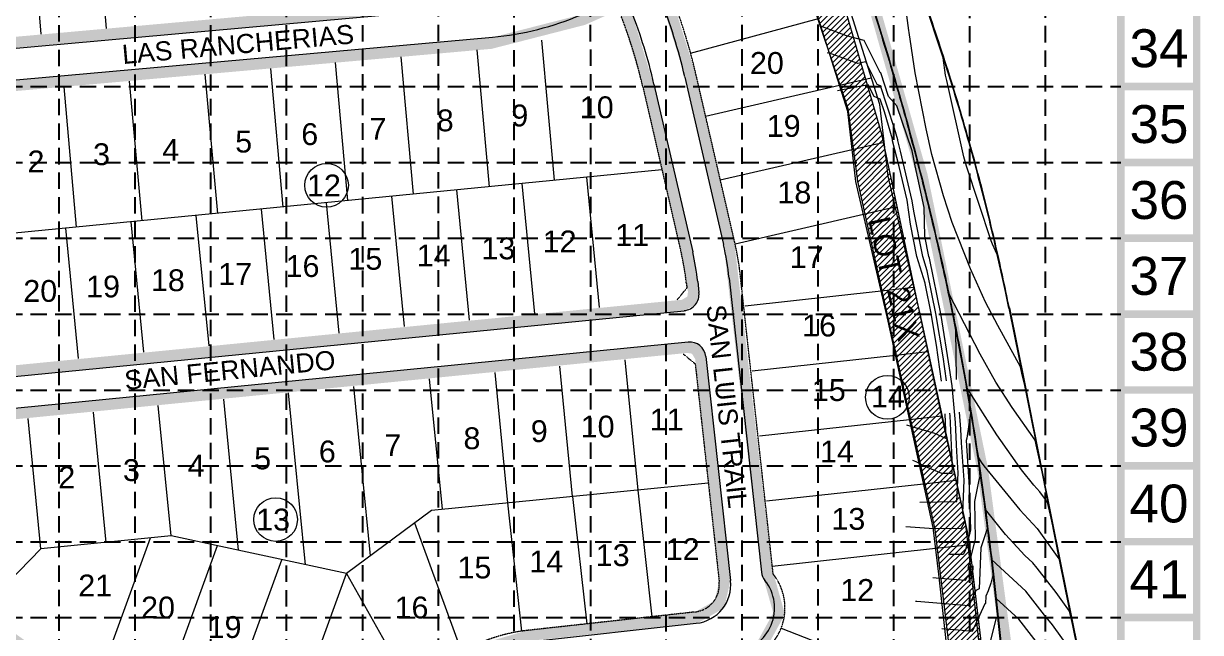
# Model space of a CAD drawing. Extents: x 18544 to 21332, y 16212 to 20668.
# Drawn here: x 20253 to 21332, y 17731 to 18289 of the extents above; entities that cross this region are included whole.
import ezdxf
from ezdxf.enums import TextEntityAlignment as Align

# ---------------------------------------------------------------- set-up
doc = ezdxf.new("R2010")
doc.units = 0
doc.header["$MEASUREMENT"] = 0
doc.linetypes.add('HIDDEN', pattern=[0.375, 0.25, -0.125])
for name, color, linetype, lineweight in [('10', 7, 'Continuous', 0), ('13', 7, 'Continuous', 0), ('27', 7, 'Continuous', 0), ('28', 7, 'Continuous', 0), ('33', 7, 'Continuous', 0), ('34', 7, 'Continuous', 0), ('5', 7, 'Continuous', 0), ('6', 7, 'Continuous', 0), ('62', 7, 'Continuous', 0), ('Erosion Blanket', 84, 'Continuous', 0)]:
    doc.layers.add(name, color=color, linetype=linetype, lineweight=lineweight)
for name, color, linetype in [('BASE', 7, 'Continuous'), ('GRID', 254, 'HIDDEN'), ('Limits of Disturbance', 1, 'Continuous'), ('SODDED LOT', 2, 'Continuous')]:
    doc.layers.add(name, color=color, linetype=linetype)
doc.styles.get("Standard").update_dxf_attribs({"font": 'ARIAL.TTF'})

msp = doc.modelspace()

# ---------------------------------------------------------------- hatches: boundary and pattern name
at = {"layer": 'SODDED LOT', "linetype": 'Continuous', "lineweight": 0, "ltscale": 5}
h = msp.add_hatch(dxfattribs=at)
h.set_pattern_fill('ANSI31', color=256, scale=30, style=0)
h.paths.add_polyline_path([(20956.1, 18369), (21008.9, 18211.2), (21017.7, 18144.6), (21088.7, 17825.6), (21116.3, 17597), (21145.6, 17602.3), (21119.8, 17818.3), (21092.4, 17941.8), (21040, 18187.7), (20984.1, 18379.4)])

# ---------------------------------------------------------------- linework, layer by layer
at = {"layer": '13', "color": 7, "linetype": 'Continuous', "lineweight": 0}
for centre in [(20531, 18140.9), (21045.2, 17946.6), (20484.3, 17834.6)]:
    msp.add_circle(centre, 20, dxfattribs=at)
at = {"layer": '27', "color": 7, "linetype": 'Continuous', "lineweight": 0}
for p, q in [((20156.8, 18258.7), (20680.6, 18305.6)), ((20159.4, 18229.8), (20683.2, 18276.7)), ((20859.5, 18240.1), (20894.9, 18086.5)), ((20831.2, 18233.6), (20866.7, 18079.9)), ((20871.3, 18052.7), (20872.4, 18042.6)), ((20900.1, 18055.9), (20929.7, 17786.5)), ((20183.7, 17959.7), (20859, 18026)), ((20186, 17930.8), (20862.5, 17997.3)), ((20878.8, 17984), (20901.4, 17778.6)), ((20716.2, 17722.6), (20870, 17739.5))]:
    msp.add_line(p, q, dxfattribs=at)
for points in [[(21157, 18028.5), (21171.4, 17957.4), (21187.1, 17878.3), (21203.5, 17796.4), (21219.7, 17716.5), (21227.5, 17684.2)], [(21157, 18028.5), (21171.4, 17957.4), (21187.1, 17878.3), (21203.5, 17796.4), (21219.7, 17716.5), (21227.5, 17684.2)], [(21140.3, 17798.7), (21152.7, 17686), (21154.4, 17670.1), (21155.1, 17664.7), (21161.8, 17604)], [(21140.3, 17798.7), (21152.7, 17686), (21154.4, 17670.1), (21155.1, 17664.7), (21161.8, 17604)]]:
    msp.add_lwpolyline(points, dxfattribs=at)
for centre, radius, start, end in [((20358.1, 18124.5), 514.5, 12.99, 21.4744), ((20358.1, 18124.5), 485.5, 12.99, 21.2397), ((20659.6, 18540.1), 264.5, 275.1131, 293.3447), ((20637.2, 18027), 264.5, 6.2747, 12.99), ((20637.2, 18027), 235.5, 6.2747, 12.99), ((20857.5, 18041), 15, 275.6078, 6.2747), ((20863.9, 17982.3), 15, 6.2747, 95.6078), ((20944.6, 17788.1), 15, 186.2747, 218.6011), ((20866.1, 17774.8), 35.5, 276.2747, 6.2747), ((20901.3, 17753.5), 40.5, 276.2747, 38.6011)]:
    msp.add_arc(centre, radius, start, end, dxfattribs=at)
for points, knots in [([(20970.7, 18473.5), (20980.5, 18448.8), (20999.5, 18398.7), (21025.9, 18322.6), (21049.7, 18246.2), (21068.9, 18177.3), (21086, 18109.4), (21101.6, 18040.7), (21116.6, 17963.3), (21129.8, 17882.3), (21136.7, 17827.1), (21140.3, 17798.7)], [0, 0, 0, 0, 0.114228, 0.230503, 0.346189, 0.458253, 0.537788, 0.647369, 0.760822, 0.876814, 1, 1, 1, 1]), ([(20970.7, 18473.5), (20980.5, 18448.8), (20999.5, 18398.7), (21025.9, 18322.6), (21049.7, 18246.2), (21068.9, 18177.3), (21086, 18109.4), (21101.6, 18040.7), (21116.6, 17963.3), (21129.8, 17882.3), (21136.7, 17827.1), (21140.3, 17798.7)], [0, 0, 0, 0, 0.114228, 0.230503, 0.346189, 0.458253, 0.537788, 0.647369, 0.760822, 0.876814, 1, 1, 1, 1]), ([(21157, 18028.5), (21152.9, 18048.7), (21142.9, 18094.9), (21125, 18166.2), (21103, 18240.3), (21078.3, 18315), (21050.3, 18387.2), (21030.6, 18436.4), (21020.7, 18459.3)], [0, 0, 0, 0, 0.136732, 0.313361, 0.486624, 0.649161, 0.834615, 1, 1, 1, 1]), ([(21157, 18028.5), (21152.9, 18048.7), (21142.9, 18094.9), (21125, 18166.2), (21103, 18240.3), (21078.3, 18315), (21050.3, 18387.2), (21030.6, 18436.4), (21020.7, 18459.3)], [0, 0, 0, 0, 0.136732, 0.313361, 0.486624, 0.649161, 0.834615, 1, 1, 1, 1])]:
    msp.add_open_spline(points, degree=3, knots=knots, dxfattribs=at)
at = {"layer": '28', "color": 7, "linetype": 'Continuous', "lineweight": 0}
for points in [[(21156.5, 18028.4), (21170.9, 17957.3), (21186.7, 17878.2), (21203, 17796.3), (21219.2, 17716.4), (21227, 17684.1)], [(21156.5, 18028.4), (21170.9, 17957.3), (21186.7, 17878.2), (21203, 17796.3), (21219.2, 17716.4), (21227, 17684.1)], [(21140.8, 17798.7), (21153.2, 17686.1), (21154.9, 17670.2), (21155.6, 17664.8), (21162.2, 17604)], [(21140.8, 17798.7), (21153.2, 17686.1), (21154.9, 17670.2), (21155.6, 17664.8), (21162.2, 17604)]]:
    msp.add_lwpolyline(points, dxfattribs=at)
for points, knots in [([(20971.1, 18473.7), (20977.8, 18457.1), (20984.2, 18440.5), (20995.2, 18411), (20999.9, 18398), (21009.1, 18372.1), (21013.7, 18359.1), (21026.9, 18320), (21035.4, 18293.8), (21051.4, 18241.2), (21059, 18214.7), (21073.4, 18161.6), (21080.1, 18134.9), (21091.2, 18088.6), (21095.7, 18068.9), (21103.9, 18030.5), (21107.7, 18011.7), (21113.8, 17979.5), (21116.2, 17966.1), (21120.9, 17939.2), (21123.1, 17925.7), (21127.1, 17900.5), (21128.9, 17888.8), (21132.2, 17865.3), (21133.8, 17853.6), (21137.2, 17827.5), (21139, 17813.1), (21140.8, 17798.8)], [0, 0, 0, 0, 0.0765, 0.0765, 0.135641, 0.135641, 0.194782, 0.194782, 0.313065, 0.313065, 0.431348, 0.431348, 0.549631, 0.549631, 0.636333, 0.636333, 0.718508, 0.718508, 0.777188, 0.777188, 0.835869, 0.835869, 0.886819, 0.886819, 0.937768, 0.937768, 1, 1, 1, 1]), ([(20971.1, 18473.7), (20977.8, 18457.1), (20984.2, 18440.5), (20995.2, 18411), (20999.9, 18398), (21009.1, 18372.1), (21013.7, 18359.1), (21026.9, 18320), (21035.4, 18293.8), (21051.4, 18241.2), (21059, 18214.7), (21073.4, 18161.6), (21080.1, 18134.9), (21091.2, 18088.6), (21095.7, 18068.9), (21103.9, 18030.5), (21107.7, 18011.7), (21113.8, 17979.5), (21116.2, 17966.1), (21120.9, 17939.2), (21123.1, 17925.7), (21127.1, 17900.5), (21128.9, 17888.8), (21132.2, 17865.3), (21133.8, 17853.6), (21137.2, 17827.5), (21139, 17813.1), (21140.8, 17798.8)], [0, 0, 0, 0, 0.0765, 0.0765, 0.135641, 0.135641, 0.194782, 0.194782, 0.313065, 0.313065, 0.431348, 0.431348, 0.549631, 0.549631, 0.636333, 0.636333, 0.718508, 0.718508, 0.777188, 0.777188, 0.835869, 0.835869, 0.886819, 0.886819, 0.937768, 0.937768, 1, 1, 1, 1]), ([(21156.5, 18028.4), (21153.3, 18044.5), (21149.9, 18060.5), (21141.9, 18095.7), (21137.3, 18114.9), (21129.3, 18146.1), (21126.1, 18158.1), (21115.7, 18195.8), (21108.1, 18221.3), (21095.6, 18260.7), (21091.1, 18274.6), (21083.5, 18296.9), (21080.6, 18305.3), (21071.1, 18331.6), (21064.4, 18349.3), (21054.5, 18374.7), (21051.5, 18382.5), (21042.3, 18405.7), (21036.2, 18421.1), (21026.7, 18444), (21023.5, 18451.6), (21020.3, 18459.1)], [0, 0, 0, 0, 0.108512, 0.108512, 0.239326, 0.239326, 0.321914, 0.321914, 0.498621, 0.498621, 0.59552, 0.59552, 0.65476, 0.65476, 0.78044, 0.78044, 0.835524, 0.835524, 0.945693, 0.945693, 1, 1, 1, 1]), ([(21156.5, 18028.4), (21153.3, 18044.5), (21149.9, 18060.5), (21141.9, 18095.7), (21137.3, 18114.9), (21129.3, 18146.1), (21126.1, 18158.1), (21115.7, 18195.8), (21108.1, 18221.3), (21095.6, 18260.7), (21091.1, 18274.6), (21083.5, 18296.9), (21080.6, 18305.3), (21071.1, 18331.6), (21064.4, 18349.3), (21054.5, 18374.7), (21051.5, 18382.5), (21042.3, 18405.7), (21036.2, 18421.1), (21026.7, 18444), (21023.5, 18451.6), (21020.3, 18459.1)], [0, 0, 0, 0, 0.108512, 0.108512, 0.239326, 0.239326, 0.321914, 0.321914, 0.498621, 0.498621, 0.59552, 0.59552, 0.65476, 0.65476, 0.78044, 0.78044, 0.835524, 0.835524, 0.945693, 0.945693, 1, 1, 1, 1])]:
    msp.add_open_spline(points, degree=3, knots=knots, dxfattribs=at)
at = {"layer": '33', "color": 7, "linetype": 'Continuous', "lineweight": 0}
for p, q in [((20258.5, 18398.8), (20269.2, 18279.3)), ((20318.3, 18404.2), (20329, 18284.7)), ((21008.9, 18208.5), (20964.5, 18349.3)), ((20864.8, 18261.9), (20982, 18293.7)), ((20728.2, 18273.9), (20739.7, 18145.5)), ((20599.1, 18258.6), (20610.3, 18132.8)), ((20668.8, 18264.9), (20680, 18139.6)), ((20479.6, 18247.9), (20490.9, 18121)), ((20550.6, 18126.9), (20539.3, 18253.3)), ((20350.1, 18236.4), (20361.5, 18108.3)), ((20431.2, 18115.2), (20419.8, 18242.6)), ((20301.8, 18102.5), (20290.3, 18231)), ((20878.5, 18204.2), (21001.3, 18232.6)), ((21016.3, 18144.3), (21008.9, 18208.5)), ((20892, 18145.8), (21012.9, 18173.7)), ((20838.5, 18155.2), (20167.5, 18089.3)), ((20709.9, 18142.5), (20721.6, 18023.1)), ((20781.3, 18029), (20769.6, 18148.4)), ((21045.9, 18016.5), (21016.3, 18144.3)), ((20590.4, 18130.8), (20602.2, 18011.4)), ((20650.1, 18136.7), (20661.9, 18017.2)), ((20471, 18119.1), (20482.7, 17999.7)), ((20530.7, 18124.9), (20542.4, 18005.5)), ((20351.6, 18107.4), (20363.3, 17987.9)), ((20411.3, 18113.2), (20423, 17993.8)), ((20905.5, 18087.3), (21023.2, 18114.5)), ((20303.6, 17982.1), (20291.9, 18101.5)), ((20914.7, 18030.5), (21039.4, 18044.2)), ((21087.1, 17827.3), (21045.9, 18016.5)), ((20804.6, 17981), (20816.3, 17861.6)), ((20921.2, 17970.9), (21052.7, 17985.3)), ((20685.2, 17969.3), (20696.9, 17849.9)), ((20756.6, 17855.7), (20744.9, 17975.2)), ((20555.8, 17956.6), (20571.1, 17801.3)), ((20637.2, 17844), (20625.5, 17963.4)), ((20436.4, 17944.9), (20450, 17806.4)), ((20511.6, 17793.1), (20496.1, 17950.7)), ((20388.4, 17819.6), (20376.7, 17939)), ((20269, 17807.9), (20257.3, 17927.3)), ((20317, 17933.1), (20328.7, 17813.7)), ((20927.8, 17911.2), (21065.5, 17926.4)), ((20881, 17867.9), (20627.3, 17843)), ((20816.3, 17861.6), (20829.1, 17745.5)), ((20934.3, 17851.6), (21078.4, 17867.4)), ((20696.9, 17849.9), (20709.8, 17732.3)), ((20756.6, 17855.7), (20769.5, 17739)), ((20627.3, 17843), (20549.3, 17785.1)), ((20611.7, 17831.5), (20654.9, 17712.9)), ((21092.3, 17784.4), (21087.1, 17827.3)), ((20388.4, 17819.6), (20269, 17807.9)), ((20325.5, 17696.7), (20369.6, 17817.7)), ((20549.3, 17785.1), (20388.4, 17819.6)), ((20214.9, 17752), (20269, 17807.9)), ((20430.8, 17810.5), (20381.9, 17676.1)), ((20939.7, 17791.8), (21089.4, 17808.3)), ((20438.2, 17655.6), (20490, 17797.8)), ((20494.6, 17635.1), (20549.3, 17785.1)), ((20549.3, 17785.1), (20611.7, 17674.2)), ((21113.1, 17595.7), (21092.3, 17784.4)), ((20947.8, 17735.2), (21104.5, 17673.8))]:
    msp.add_line(p, q, dxfattribs=at)
at = {"layer": '34', "color": 7, "linetype": 'HIDDEN', "lineweight": 0}
for p, q in [((20905.2, 18088.8), (20869.7, 18242.5)), ((20821, 18231.2), (20856.4, 18077.6)), ((20940.5, 17784.5), (20910.5, 18057.1)), ((20852.5, 18036), (20861.4, 18046.9)), ((20860.8, 18051.6), (20861.4, 18046.9)), ((20858, 17986.3), (20869, 17977.3)), ((20869, 17977.3), (20891, 17777.5)), ((20868.9, 17749.9), (20715, 17733))]:
    msp.add_line(p, q, dxfattribs=at)
for centre, radius, start, end in [((20358.1, 18124.5), 525, 12.99, 21.5529), ((20358.1, 18124.5), 475, 12.99, 21.1477), ((20637.2, 18027), 275, 6.2747, 12.99), ((20637.2, 18027), 225, 6.2747, 12.99), ((20901.3, 17753.5), 50, 276.2747, 38.2833), ((20866.1, 17774.8), 25, 276.2747, 6.2747), ((20731.4, 17583.9), 150, 96.2747, 159.9886)]:
    msp.add_arc(centre, radius, start, end, dxfattribs=at)
at = {"layer": '5', "color": 254, "linetype": 'Continuous', "lineweight": 0}
for points in [[(21158, 18023.8), (21157.6, 18025.3), (21156.9, 18028.5), (21151, 18054.6), (21145.8, 18077.4), (21141.6, 18086.8), (21140.3, 18090.1), (21117.6, 18158.5), (21115.3, 18167), (21099.6, 18236.8), (21098.6, 18241.8), (21096.2, 18257.7), (21078.7, 18311.6), (21078.3, 18312.5), (21074.4, 18323.3)], [(21158, 18023.8), (21157.6, 18025.3), (21156.9, 18028.5), (21151, 18054.6), (21145.8, 18077.4), (21141.6, 18086.8), (21140.3, 18090.1), (21117.6, 18158.5), (21115.3, 18167), (21099.6, 18236.8), (21098.6, 18241.8), (21096.2, 18257.7), (21078.7, 18311.6), (21078.3, 18312.5), (21074.4, 18323.3)], [(21099.3, 17961.8), (21096.2, 17983.8), (21090, 18021.6), (21090, 18022), (21081.8, 18062.4), (21081.7, 18062.6), (21077.8, 18075.7), (21069.3, 18117.3), (21068, 18126.7), (21057.2, 18172.2), (21054.7, 18182), (21054.7, 18182.6), (21051.6, 18192.8), (21038.9, 18232), (21035.9, 18233.3), (21025.3, 18253.9), (21018.1, 18252.5), (20991.2, 18262.4), (20989.9, 18261.9)], [(21099.3, 17961.8), (21096.2, 17983.8), (21090, 18021.6), (21090, 18022), (21081.8, 18062.4), (21081.7, 18062.6), (21077.8, 18075.7), (21069.3, 18117.3), (21068, 18126.7), (21057.2, 18172.2), (21054.7, 18182), (21054.7, 18182.6), (21051.6, 18192.8), (21038.9, 18232), (21035.9, 18233.3), (21025.3, 18253.9), (21018.1, 18252.5), (20991.2, 18262.4), (20989.9, 18261.9)], [(21068.3, 17888.9), (21071.4, 17887.9), (21080.2, 17883.1), (21094.7, 17877.1), (21104.7, 17877.2), (21105, 17884.1), (21104.7, 17889.3), (21102.7, 17929.5), (21102.5, 17932)], [(21068.3, 17888.9), (21071.4, 17887.9), (21080.2, 17883.1), (21094.7, 17877.1), (21104.7, 17877.2), (21105, 17884.1), (21104.7, 17889.3), (21102.7, 17929.5), (21102.5, 17932)], [(21217.1, 17729.2), (21213.9, 17742.9), (21212.1, 17750.7), (21199.8, 17767.8), (21182.6, 17789.9), (21178.6, 17795), (21171.3, 17801.8), (21153.6, 17820.8), (21135, 17843.7), (21136.1, 17832.3), (21136.7, 17826.1), (21130.8, 17808.7), (21130.8, 17808.7), (21129.3, 17771.2), (21126.4, 17769.7), (21119.9, 17755.5), (21072.3, 17759.4), (21070.9, 17759.6)]]:
    msp.add_lwpolyline(points, dxfattribs=at)
at = {"layer": '6', "color": 254, "linetype": 'Continuous', "lineweight": 0}
for p, q in [((21145.4, 17912.3), (21118.2, 17954.9)), ((21118.2, 17954.9), (21118.7, 17951.7)), ((21145.4, 17912.3), (21118.2, 17954.9)), ((21118.2, 17954.9), (21118.7, 17951.7)), ((21118.7, 17951.7), (21121.3, 17932)), ((21118.7, 17951.7), (21121.3, 17932)), ((21110.9, 17932.9), (21112.3, 17917.4)), ((21110.9, 17932.9), (21112.3, 17917.4)), ((21121.3, 17932), (21117.9, 17909.2)), ((21121.3, 17932), (21117.9, 17909.2)), ((21112.3, 17917.4), (21112.9, 17904.8)), ((21112.3, 17917.4), (21112.9, 17904.8)), ((21168.2, 17880.1), (21145.4, 17912.3)), ((21168.2, 17880.1), (21145.4, 17912.3)), ((21112.9, 17904.8), (21115.2, 17870.8)), ((21112.9, 17904.8), (21115.2, 17870.8)), ((21117.9, 17909.2), (21117.4, 17906.9)), ((21117.9, 17909.2), (21117.4, 17906.9)), ((21117.4, 17906.9), (21120.3, 17864.2)), ((21117.4, 17906.9), (21120.3, 17864.2)), ((21179.6, 17866), (21168.2, 17880.1)), ((21179.6, 17866), (21168.2, 17880.1)), ((21115.2, 17870.8), (21114, 17840.5)), ((21115.2, 17870.8), (21114, 17840.5)), ((21120.3, 17864.2), (21119.8, 17850.5)), ((21120.3, 17864.2), (21119.8, 17850.5)), ((21185.1, 17860.1), (21179.6, 17866)), ((21185.1, 17860.1), (21179.6, 17866)), ((21192.1, 17850.4), (21185.1, 17860.1)), ((21192.1, 17850.4), (21185.1, 17860.1)), ((21119.8, 17850.5), (21120.9, 17846.4)), ((21119.8, 17850.5), (21120.9, 17846.4)), ((21194.8, 17838.6), (21192.1, 17850.4)), ((21194.8, 17838.6), (21192.1, 17850.4)), ((21114, 17840.5), (21116.2, 17832.8)), ((21114, 17840.5), (21116.2, 17832.8)), ((21120.9, 17846.4), (21121.3, 17824.8)), ((21120.9, 17846.4), (21121.3, 17824.8)), ((21197.6, 17826), (21194.8, 17838.6)), ((21197.6, 17826), (21194.8, 17838.6)), ((21083.6, 17826.4), (21062.2, 17828)), ((21083.6, 17826.4), (21062.2, 17828)), ((21112.4, 17826.1), (21083.6, 17826.4)), ((21112.4, 17826.1), (21083.6, 17826.4)), ((21116.2, 17832.8), (21112.4, 17826.1)), ((21116.2, 17832.8), (21112.4, 17826.1)), ((21121.3, 17824.8), (21116.5, 17806)), ((21121.3, 17824.8), (21116.5, 17806)), ((21116.5, 17806), (21114.6, 17802.5)), ((21116.5, 17806), (21114.6, 17802.5)), ((21114.6, 17802.5), (21102.2, 17802.7)), ((21114.6, 17802.5), (21102.2, 17802.7)), ((21172.1, 17769.1), (21141, 17797.8)), ((21141, 17797.8), (21141, 17797.7)), ((21172.1, 17769.1), (21141, 17797.8)), ((21141, 17797.8), (21141, 17797.7)), ((21141, 17797.7), (21142.1, 17782.5)), ((21141, 17797.7), (21142.1, 17782.5)), ((21141.7, 17782.4), (21140.1, 17776.3)), ((21141.7, 17782.4), (21140.1, 17776.3)), ((21142.1, 17782.5), (21141.7, 17782.4)), ((21142.1, 17782.5), (21141.7, 17782.4)), ((21140.1, 17776.3), (21137.6, 17769.3)), ((21140.1, 17776.3), (21137.6, 17769.3)), ((21135.3, 17764.3), (21135.1, 17757.8)), ((21135.3, 17764.3), (21135.1, 17757.8)), ((21137.6, 17769.3), (21135.3, 17764.3)), ((21137.6, 17769.3), (21135.3, 17764.3)), ((21165.6, 17743.2), (21144.9, 17762.3)), ((21144.9, 17762.3), (21145.6, 17754.1)), ((21165.6, 17743.2), (21144.9, 17762.3)), ((21144.9, 17762.3), (21145.6, 17754.1)), ((21189.3, 17747.1), (21172.1, 17769.1)), ((21189.3, 17747.1), (21172.1, 17769.1)), ((21134.6, 17757.5), (21122.9, 17732)), ((21134.6, 17757.5), (21122.9, 17732)), ((21135.1, 17757.8), (21134.6, 17757.5)), ((21135.1, 17757.8), (21134.6, 17757.5)), ((21145.6, 17754.1), (21146.2, 17744.8)), ((21145.6, 17754.1), (21146.2, 17744.8)), ((21144.8, 17744.5), (21139.6, 17724.1)), ((21144.8, 17744.5), (21139.6, 17724.1)), ((21146.2, 17744.8), (21144.8, 17744.5)), ((21146.2, 17744.8), (21144.8, 17744.5)), ((21188.9, 17713.5), (21165.6, 17743.2)), ((21188.9, 17713.5), (21165.6, 17743.2)), ((21196.5, 17738), (21189.3, 17747.1)), ((21196.5, 17738), (21189.3, 17747.1)), ((21113.8, 17732.8), (21095, 17734.5)), ((21113.8, 17732.8), (21095, 17734.5)), ((21122.9, 17732), (21113.8, 17732.8)), ((21122.9, 17732), (21113.8, 17732.8)), ((21212.1, 17716.3), (21196.5, 17738)), ((21212.1, 17716.3), (21196.5, 17738))]:
    msp.add_line(p, q, dxfattribs=at)
for points in [[(21174, 17944.5), (21173.2, 17947.9), (21171.1, 17957.4), (21168.6, 17968.6), (21167.3, 17974.5), (21146.3, 18012.3), (21135.1, 18033.8), (21121.5, 18064.4), (21104.6, 18106.9), (21096.5, 18131.3), (21085.9, 18169.2), (21080.6, 18192.5), (21070.6, 18243.9), (21065.1, 18280.9), (21064.7, 18282.7), (21060.4, 18317.3), (21058.1, 18365), (21048.9, 18389.9), (21045.4, 18398.8)], [(21174, 17944.5), (21173.2, 17947.9), (21171.1, 17957.4), (21168.6, 17968.6), (21167.3, 17974.5), (21146.3, 18012.3), (21135.1, 18033.8), (21121.5, 18064.4), (21104.6, 18106.9), (21096.5, 18131.3), (21085.9, 18169.2), (21080.6, 18192.5), (21070.6, 18243.9), (21065.1, 18280.9), (21064.7, 18282.7), (21060.4, 18317.3), (21058.1, 18365), (21048.9, 18389.9), (21045.4, 18398.8)], [(21074.9, 17850.6), (21109, 17851.1), (21110.1, 17877.5), (21108.8, 17897), (21107.5, 17923.4), (21104.5, 17957), (21102.2, 17973.2), (21094.4, 18021.6), (21094.4, 18021.7), (21083.7, 18074), (21083.7, 18074.1), (21083.2, 18075.7), (21079.4, 18094.4), (21078.8, 18120.5), (21070.8, 18158.8), (21067.9, 18172.5), (21053.8, 18213.7), (21046.2, 18222.4), (21039.1, 18244.1), (21038.7, 18244.3), (21036.2, 18249.1), (21024, 18273.7), (21007.8, 18277.9), (20983.1, 18287.1)], [(21074.9, 17850.6), (21109, 17851.1), (21110.1, 17877.5), (21108.8, 17897), (21107.5, 17923.4), (21104.5, 17957), (21102.2, 17973.2), (21094.4, 18021.6), (21094.4, 18021.7), (21083.7, 18074), (21083.7, 18074.1), (21083.2, 18075.7), (21079.4, 18094.4), (21078.8, 18120.5), (21070.8, 18158.8), (21067.9, 18172.5), (21053.8, 18213.7), (21046.2, 18222.4), (21039.1, 18244.1), (21038.7, 18244.3), (21036.2, 18249.1), (21024, 18273.7), (21007.8, 18277.9), (20983.1, 18287.1)], [(21094.8, 17961.4), (21090.1, 17994.5), (21085.7, 18021.7), (21085.6, 18022.3), (21079.8, 18050.8), (21079.7, 18051.1), (21072.3, 18075.8), (21066.3, 18105.4), (21063.3, 18127.2), (21056, 18158), (21050, 18181.7), (21049.9, 18183.3), (21042.4, 18208.2), (21038.6, 18219.9), (21033.1, 18222.3), (21027.6, 18232.9), (20999.3, 18227.4)], [(21094.8, 17961.4), (21090.1, 17994.5), (21085.7, 18021.7), (21085.6, 18022.3), (21079.8, 18050.8), (21079.7, 18051.1), (21072.3, 18075.8), (21066.3, 18105.4), (21063.3, 18127.2), (21056, 18158), (21050, 18181.7), (21049.9, 18183.3), (21042.4, 18208.2), (21038.6, 18219.9), (21033.1, 18222.3), (21027.6, 18232.9), (20999.3, 18227.4)], [(21186.9, 17879.6), (21182.3, 17900.3), (21180.8, 17907.2), (21159.5, 17937.3), (21144.6, 17960.6), (21130.4, 17986.3), (21101.5, 18041.6), (21101.6, 18041.2), (21107.5, 18008.1), (21108.2, 17963.6), (21108.2, 17963.1), (21108.3, 17962.8)], [(21186.9, 17879.6), (21182.3, 17900.3), (21180.8, 17907.2), (21159.5, 17937.3), (21144.6, 17960.6), (21130.4, 17986.3), (21101.5, 18041.6), (21101.6, 18041.2), (21107.5, 18008.1), (21108.2, 17963.6), (21108.2, 17963.1), (21108.3, 17962.8)], [(21062.7, 17921.4), (21070.6, 17918.8), (21088.3, 17913.7), (21099.2, 17909), (21098.1, 17931.5)], [(21062.7, 17921.4), (21070.6, 17918.8), (21088.3, 17913.7), (21099.2, 17909), (21098.1, 17931.5)], [(21086.9, 17781.5), (21090, 17781.2), (21116.9, 17779), (21118.2, 17781.9), (21123.5, 17784.7), (21123.8, 17791.8), (21119.1, 17789.7), (21126.1, 17816.8), (21125.5, 17851.1), (21129.4, 17871.1), (21130.3, 17874.1), (21129.4, 17884.2), (21128.4, 17891.8), (21131.3, 17887.3), (21133.7, 17883.9), (21166.6, 17843.4), (21182.5, 17826.3), (21202.5, 17798.7), (21202.6, 17798.2), (21203, 17796.4), (21206.7, 17779.9), (21207.7, 17775.7)], [(21086.9, 17781.5), (21090, 17781.2), (21116.9, 17779), (21118.2, 17781.9), (21123.5, 17784.7), (21123.8, 17791.8), (21119.1, 17789.7), (21126.1, 17816.8), (21125.5, 17851.1), (21129.4, 17871.1), (21130.3, 17874.1), (21129.4, 17884.2), (21128.4, 17891.8), (21131.3, 17887.3), (21133.7, 17883.9), (21166.6, 17843.4), (21182.5, 17826.3), (21202.5, 17798.7), (21202.6, 17798.2), (21203, 17796.4), (21206.7, 17779.9), (21207.7, 17775.7)]]:
    msp.add_lwpolyline(points, dxfattribs=at)
at = {"layer": '62', "color": 7, "linetype": 'Continuous', "lineweight": 0}
for p, q in [((21001.3, 18232.6), (21030.4, 18239.3)), ((21012.9, 18173.7), (21042.1, 18180.4)), ((21023.2, 18114.5), (21052.2, 18121.1)), ((21039.4, 18044.2), (21069.2, 18047.5)), ((21052.7, 17985.3), (21082.3, 17988.6)), ((21065.5, 17926.4), (21095.2, 17929.6)), ((21078.4, 17867.4), (21108.1, 17870.7)), ((21089.4, 17808.3), (21118.9, 17811.5))]:
    msp.add_line(p, q, dxfattribs=at)
msp.add_lwpolyline([(21142.9, 17599), (21122.1, 17787.8), (21116.8, 17832.3), (21075.1, 18023), (21045.9, 18149.4), (21038.4, 18214.8), (20992.6, 18359.8), (20932.4, 18499.4), (20756.3, 18922.9), (20742.2, 18957.7), (20726.3, 18999.3), (20712.9, 19037), (20706.6, 19055.3), (20697, 19084.7), (20688.6, 19112), (20681.8, 19135), (20223.1, 19092.7), (20162.8, 19299.7), (19892.3, 19622.7)], dxfattribs=at)
at = {"layer": 'BASE', "const_width": 6.95}
for points in [[(21328.7, 16215.2), (21328.7, 20664.9), (18547.6, 20664.9), (18547.6, 16215.2)], [(21259.2, 16284.7), (21259.2, 20595.4), (18617.2, 20595.4), (18617.2, 16284.7)]]:
    msp.add_lwpolyline(points, close=True, dxfattribs=at)
for points in [[(21328.7, 18231.5), (21259.2, 18231.5)], [(21328.7, 18161.9), (21259.2, 18161.9)], [(21328.7, 18092.4), (21259.2, 18092.4)], [(21328.7, 18022.9), (21259.2, 18022.9)], [(21328.7, 17953.3), (21259.2, 17953.3)], [(21328.7, 17883.8), (21259.2, 17883.8)], [(21328.7, 17814.3), (21259.2, 17814.3)], [(21328.7, 17744.8), (21259.2, 17744.8)]]:
    msp.add_lwpolyline(points, dxfattribs=at)
at = {"layer": 'Erosion Blanket', "linetype": 'Continuous', "lineweight": 0, "const_width": 10, "flags": 128}
for points in [[(20217.1, 18269.4), (20680.7, 18310.8), (20751.3, 18328.9), (20776.9, 18339.9), (20783.3, 18347), (20782.1, 18354.8), (20686.3, 18576), (20679.9, 18581.7), (20672.2, 18580.4), (20657, 18573.6), (20573.4, 18552.3), (20357.2, 18533.6), (20322.5, 18527.9), (20290.9, 18545.5), (20278.1, 18579.6), (20238, 18624.3)], [(20501.8, 17288.9), (20520.7, 17311.3), (20632.5, 17619.6), (20652.1, 17652.4), (20682.8, 17676.3), (20720.8, 17687.8), (20906.5, 17709), (20929.4, 17718.5), (20945.9, 17748.4), (20934.2, 17789.9), (20900, 18087.3), (20864.5, 18242), (20841.7, 18314.5), (20842.2, 18323.6), (20848.1, 18328.1), (20914.7, 18356.5), (20914.7, 18356.5), (20914.7, 18356.5)]]:
    msp.add_lwpolyline(points, dxfattribs=at)
for points in [[(20185.4, 17964.8), (20191, 17965.6), (20858.4, 18031.1), (20866.5, 18035.9), (20867.4, 18043.4), (20861.7, 18079.3), (20826.1, 18231.3), (20805.8, 18298.6), (20799.4, 18304.9), (20791.5, 18303.8), (20766.2, 18292.6), (20681.5, 18270.9), (20160.4, 18224.7), (20151.7, 18220.1), (20150.8, 18213.2), (20172.4, 17973.8), (20177, 17965.7), (20184.4, 17964.8)], [(20595.5, 17631.9), (20622.3, 17679.9), (20664.7, 17713.2), (20717.4, 17728.5), (20869.5, 17744.5), (20891.2, 17756.8), (20896.4, 17779.7), (20873.8, 17983.3), (20869.1, 17991.2), (20861.8, 17992.3), (20186.7, 17925.7), (20178.3, 17921), (20177.6, 17914), (20187.5, 17805.6), (20209.5, 17749.7), (20257.3, 17715.6), (20573.1, 17600.7), (20582.3, 17601.5), (20586.4, 17607.7), (20594.9, 17631.6)]]:
    msp.add_lwpolyline(points, close=True, dxfattribs=at)
at = {"layer": 'GRID', "color": 252, "linetype": 'HIDDEN', "ltscale": 60}
for p, q in [((20285.8, 16562.6), (20285.8, 20595.4)), ((20355.4, 16562.5), (20355.4, 20595.4)), ((20424.9, 16562.5), (20424.9, 20595.4)), ((20494.4, 16562.5), (20494.4, 20595.4)), ((20564.3, 16562.7), (20563.9, 20595.4)), ((20633.7, 16563), (20633.5, 20595.4)), ((20703.2, 16562.2), (20703, 20595.4)), ((20773.4, 16562.8), (20772.8, 20597)), ((20842.5, 16562.1), (20842.4, 20597)), ((20912.1, 16563), (20911.9, 20597)), ((20981.8, 16563.2), (20981.4, 20597)), ((21051.1, 16562.6), (21050.9, 20597)), ((21120.8, 16561.7), (21120.5, 20597)), ((21190.4, 16561.9), (21190, 20597)), ((18617.2, 18231.5), (21259.2, 18231.5)), ((18617.2, 18161.9), (21259.2, 18161.9)), ((18617.2, 18092.4), (21259.2, 18092.4)), ((18617.2, 18022.9), (21259.2, 18022.9)), ((18617.2, 17953.3), (21259.2, 17953.3)), ((18617.2, 17883.8), (21259.2, 17883.8)), ((18617.2, 17814.3), (21259.2, 17814.3)), ((18617.2, 17744.8), (21259.2, 17744.8))]:
    msp.add_line(p, q, dxfattribs=at)
at = {"layer": 'Limits of Disturbance', "linetype": 'HIDDEN', "lineweight": 0, "ltscale": 140, "const_width": 10, "flags": 128}
msp.add_lwpolyline([(20649.4, 17199.3), (20652.1, 17200.2), (20760.2, 17540.8), (21094.7, 17580.1), (21111.1, 17505.7), (21170, 17520.4), (21169.6, 17602.8), (21132.5, 17880.6), (21077.1, 18149.8), (21008, 18392.1), (20979.8, 18497.7), (20950.5, 18552.6), (20728.6, 19075.9), (20683.7, 19228.3), (20609.2, 19883.3), (20558.5, 19931.8), (20355.7, 19933.2), (20136.7, 19946.7), (19893.1, 19945.5), (19375.9, 19948.1), (19375.9, 20019), (18644.1, 20020.4), (18643.9, 18862.9), (18827.9, 18805.3), (19033.8, 18530.9), (19537.8, 17889.6), (19393.6, 17737.7), (19433.1, 17690.4), (19587, 17852.7), (19779.4, 17824.9), (19787.1, 17612.8), (19929.1, 17404.5), (20476.5, 17144.8), (20480.7, 17146.1)], dxfattribs=at)
at = {"layer": 'SODDED LOT', "linetype": 'Continuous', "lineweight": 0, "ltscale": 5, "flags": 128}
msp.add_lwpolyline([(20956.1, 18369), (21008.9, 18211.2), (21017.7, 18144.6), (21088.7, 17825.6), (21116.3, 17597), (21145.6, 17602.3), (21119.8, 17818.3), (21092.4, 17941.8), (21040, 18187.7), (20984.1, 18379.4)], close=True, dxfattribs=at)

# ---------------------------------------------------------------- texts
at = {"layer": '10', "color": 7, "linetype": 'Continuous', "lineweight": 0}
for s, rotation, p in [('LAS RANCHERIAS', 5.1131, (20449, 18278.9)), ('SAN LUIS TRAIL', 276.2747, (20906.8, 17939.3)), ('SAN FERNANDO', 5.6078, (20441.5, 17980.3))]:
    msp.add_text(s, height=17.5, rotation=rotation, dxfattribs=at).set_placement(p, align=Align.TOP_CENTER)
at = {"layer": '13', "color": 7, "linetype": 'Continuous', "lineweight": 0}
for s, p in [('20', (20934.7, 18253)), ('9', (20708.2, 18204.9)), ('10', (20778.7, 18212.4)), ('8', (20639.8, 18200.4)), ('19', (20950.1, 18195.3)), ('6', (20515.6, 18187.8)), ('7', (20578.2, 18192.7)), ('4', (20388.1, 18173.4)), ('5', (20455, 18180.8)), ('2', (20264.6, 18162.9)), ('3', (20324.7, 18169.4)), ('12', (20528.6, 18140.9)), ('18', (20959.9, 18134.3)), ('12', (20744.6, 18089.6)), ('11', (20811.2, 18095.3)), ('14', (20629.2, 18076.6)), ('13', (20688.5, 18083.1)), ('17', (20971.2, 18075)), ('16', (20509, 18066.9)), ('15', (20566.6, 18073.4)), ('18', (20385.5, 18053.9)), ('17', (20447.2, 18059.6)), ('20', (20268.5, 18044.1)), ('19', (20326.1, 18048.2)), ('16', (20982.6, 18012.4)), ('15', (20991.5, 17953.1)), ('14', (21045.7, 17947.3)), ('11', (20842.9, 17926.3)), ('9', (20726, 17915.6)), ('10', (20779.5, 17919.8)), ('7', (20591.8, 17902.7)), ('8', (20664.3, 17909.1)), ('6', (20531.7, 17897)), ('14', (20998.9, 17897)), ('4', (20411.5, 17884)), ('5', (20472.4, 17890.5)), ('2', (20292.8, 17873.4)), ('3', (20352.1, 17879.9)), ('13', (20482, 17834.6)), ('13', (21009.4, 17835.2)), ('12', (20857.5, 17807.6)), ('14', (20732.4, 17796.2)), ('13', (20793.3, 17801.9)), ('15', (20666.6, 17790.5)), ('21', (20318.9, 17774.3)), ('12', (21017.5, 17770.2)), ('20', (20376.5, 17754)), ('16', (20608.9, 17754)), ('19', (20437.5, 17736.1))]:
    msp.add_text(s, height=20, dxfattribs=at).set_placement(p, align=Align.MIDDLE)
for s, p in [('LOT', (21043.1, 18085.2)), ('21X', (21060, 18022.9))]:
    msp.add_text(s, height=20, rotation=282.5365, dxfattribs=at).set_placement(p, align=Align.MIDDLE)
at = {"layer": 'BASE'}
for s, p in [('34', (21294.2, 18266.5)), ('35', (21294.2, 18197)), ('36', (21294.2, 18127.4)), ('37', (21294.2, 18057.9)), ('38', (21294.2, 17988.4)), ('39', (21294.2, 17918.9)), ('40', (21294.2, 17849.3)), ('41', (21294.2, 17779.8))]:
    msp.add_text(s, height=34.76, dxfattribs=at).set_placement(p, align=Align.MIDDLE_CENTER)

doc.saveas('drawing.dxf')
